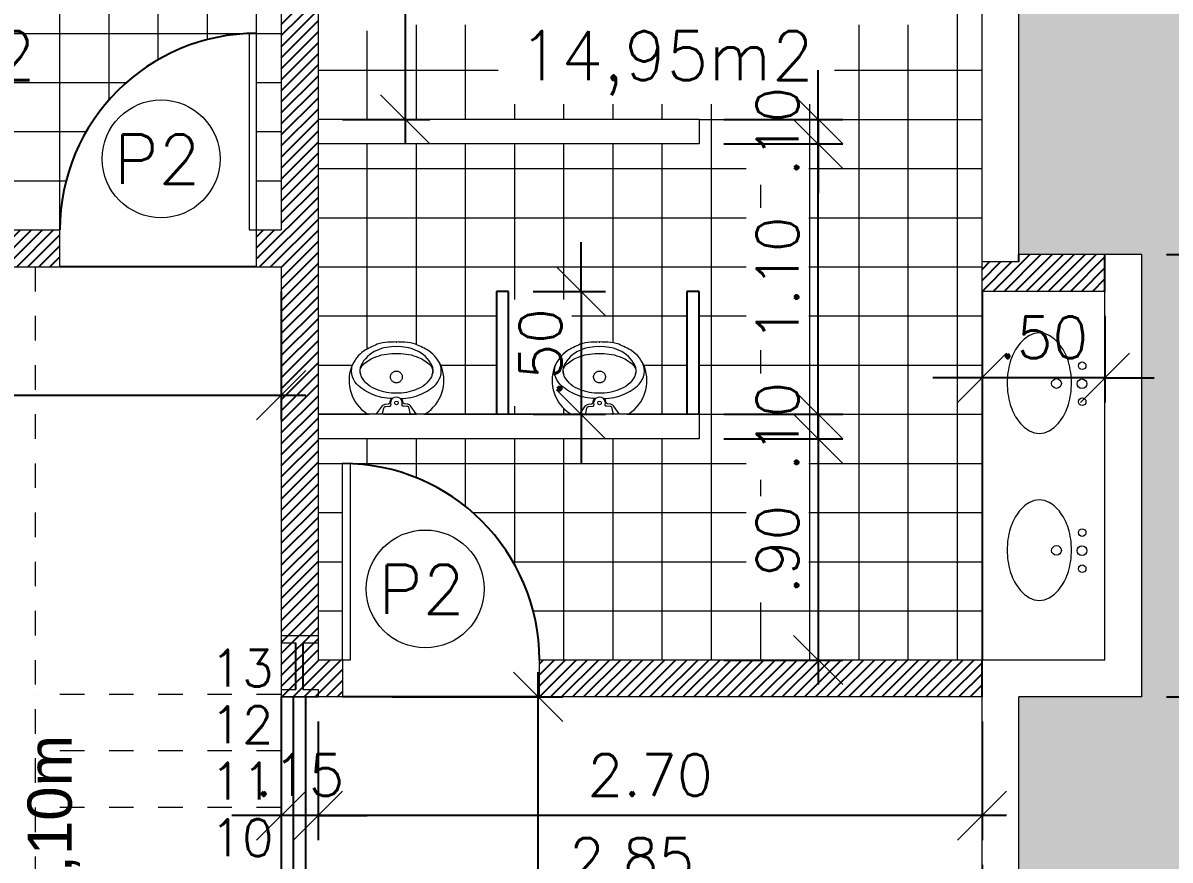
# Model space of a CAD drawing. Header units: millimetres. Extents: x 521 to 1055, y 261 to 520.
# Drawn here: x 615.373 to 620.038, y 498.653 to 502.059 of the extents above; entities that cross this region are included whole.
import ezdxf
from ezdxf.enums import TextEntityAlignment as Align

# ---------------------------------------------------------------- set-up
doc = ezdxf.new("R2010")
doc.units = ezdxf.units.MM
doc.linetypes.add('CONTINU', pattern=[0])
doc.linetypes.add('DASHDOT', pattern=[1, 0.5, -0.25, 0, -0.25])
doc.layers.add('0.1', color=8, linetype='Continuous', lineweight=13)
doc.layers.add('ppci', color=8, linetype='Continuous')
doc.styles.add('80X50', font='romans.shx')
doc.styles.add('ROMANS', font='romans')
doc.styles.get("Standard").update_dxf_attribs({"font": 'romans.shx'})
doc.styles.add('STYLE1', font='sanss___.ttf')
doc.dimstyles.new('Fares Eng - 50', dxfattribs={"dimscale": 2, "dimtxt": 0.085, "dimasz": 0.1, "dimexe": 0.05, "dimexo": 0.05, "dimgap": 0.04, "dimtad": 1, "dimzin": 4, "dimdsep": 46, "dimtxsty": 'ROMANS', "dimblk1": 'OBLIQUE', "dimblk2": 'OBLIQUE', "dimsah": 1, "dimcen": 0.05, "dimdle": 0.05, "dimclrd": 8, "dimclre": 8, "dimclrt": 8, "dimaunit": 1, "dimadec": 0, "dimazin": 0, "dimtfac": 1, "dimtix": 1, "dimtmove": 2, "dimatfit": 0, "dimldrblk": 'OPEN90', "dimfxl": 1, "dimtolj": 1, "dimtzin": 0, "dimarcsym": 0})

# ---------------------------------------------------------------- blocks, each defined once
blk = doc.blocks.new('_OBLIQUE')
at = {"color": 0, "linetype": 'ByBlock'}
blk.add_line((-0.5, -0.5), (0.5, 0.5), dxfattribs=at)
blk = doc.blocks.new('*D2830')
at = {"layer": '0.1', "color": 8, "linetype": 'CONTINU', "lineweight": -2, "transparency": 16777216}
for p, q in [((620.5339, 503.0169), (620.5339, 501.0169)), ((620.0233, 502.9169), (620.6339, 502.9169)), ((620.0233, 501.1169), (620.6339, 501.1169))]:
    blk.add_line(p, q, dxfattribs=at)
at = {"layer": 'DEFPOINTS', "color": 0, "linetype": 'CONTINU', "lineweight": -2, "transparency": 16777216}
for p in [(619.9233, 502.9169), (619.9233, 501.1169), (620.5339, 501.1169)]:
    blk.add_point(p, dxfattribs=at)
at = {"layer": '0.1', "color": 8, "linetype": 'CONTINU', "lineweight": -2, "transparency": 16777216, "xscale": 0.2, "yscale": 0.2, "zscale": 0.2}
for p, rotation in [((620.5339, 502.9169), 90), ((620.5339, 501.1169), 270)]:
    blk.add_blockref('_OBLIQUE', p, dxfattribs=dict(at, rotation=rotation))
at = {"layer": '0.1', "color": 8, "linetype": 'CONTINU', "transparency": 16777216, "insert": (620.3689, 502.0169), "char_height": 0.17, "attachment_point": 5, "rotation": 90, "style": 'ROMANS'}
blk.add_mtext('\\A1;1.80', dxfattribs=at)
blk = doc.blocks.new('_Open90')
at = {"color": 0, "linetype": 'ByBlock', "lineweight": -2}
for p, q in [((-0.5, 0.5), (0, 0)), ((0, 0), (-1, 0)), ((0, 0), (-0.5, -0.5))]:
    blk.add_line(p, q, dxfattribs=at)
blk = doc.blocks.new('*D2831')
at = {"layer": '0.1', "color": 8, "linetype": 'CONTINU', "lineweight": -2, "transparency": 16777216}
for p, q in [((620.5339, 501.2169), (620.5339, 499.2169)), ((620.0233, 501.1169), (620.6339, 501.1169)), ((620.0233, 499.3169), (620.6339, 499.3169))]:
    blk.add_line(p, q, dxfattribs=at)
at = {"layer": 'DEFPOINTS', "color": 0, "linetype": 'CONTINU', "lineweight": -2, "transparency": 16777216}
for p in [(619.9233, 501.1169), (619.9233, 499.3169), (620.5339, 499.3169)]:
    blk.add_point(p, dxfattribs=at)
at = {"layer": '0.1', "color": 8, "linetype": 'CONTINU', "lineweight": -2, "transparency": 16777216, "xscale": 0.2, "yscale": 0.2, "zscale": 0.2}
for p, rotation in [((620.5339, 501.1169), 90), ((620.5339, 499.3169), 270)]:
    blk.add_blockref('_OBLIQUE', p, dxfattribs=dict(at, rotation=rotation))
at = {"layer": '0.1', "color": 8, "linetype": 'CONTINU', "transparency": 16777216, "insert": (620.3689, 500.2169), "char_height": 0.17, "attachment_point": 5, "rotation": 90, "style": 'ROMANS'}
blk.add_mtext('\\A1;1.80', dxfattribs=at)
blk = doc.blocks.new('*D2832')
at = {"layer": '0.1', "color": 8, "linetype": 'CONTINU', "lineweight": -2, "transparency": 16777216}
for p, q in [((620.5339, 499.4169), (620.5339, 497.4169)), ((620.0233, 499.3169), (620.6339, 499.3169)), ((620.0233, 497.5169), (620.6339, 497.5169))]:
    blk.add_line(p, q, dxfattribs=at)
at = {"layer": 'DEFPOINTS', "color": 0, "linetype": 'CONTINU', "lineweight": -2, "transparency": 16777216}
for p in [(619.9233, 499.3169), (619.9233, 497.5169), (620.5339, 497.5169)]:
    blk.add_point(p, dxfattribs=at)
at = {"layer": '0.1', "color": 8, "linetype": 'CONTINU', "lineweight": -2, "transparency": 16777216, "xscale": 0.2, "yscale": 0.2, "zscale": 0.2}
for p, rotation in [((620.5339, 499.3169), 90), ((620.5339, 497.5169), 270)]:
    blk.add_blockref('_OBLIQUE', p, dxfattribs=dict(at, rotation=rotation))
at = {"layer": '0.1', "color": 8, "linetype": 'CONTINU', "transparency": 16777216, "insert": (620.3689, 498.4169), "char_height": 0.17, "attachment_point": 5, "rotation": 90, "style": 'ROMANS'}
blk.add_mtext('\\A1;1.80', dxfattribs=at)
blk = doc.blocks.new('MIC')
for p, q in [((0, 0), (0, 0.1115)), ((0.294, 0.0017), (0.294, 0)), ((0, -0.1115), (0, 0)), ((0.294, 0), (0.294, -0.0017))]:
    blk.add_line(p, q)
for points in [[(0.0639, 0.016, -0.100603), (0.082, 0.1, -0.114611), (0.123, 0.161, -0.309836), (0.2095, 0.1751, -0.309836)], [(0.1614, -0.1456), (0.1649, -0.1467, 0.189039), (0.1967, -0.145, 0.189014), (0.26, -0.0796, 0.116802), (0.275, 0, 0.116802), (0.26, 0.0796, 0.189014), (0.1967, 0.145, 0.189039), (0.1649, 0.1467), (0.1614, 0.1456)], [(0, 0.0531, -0.473116), (0.005, 0.056), (0.025, 0.0515, -0.362542), (0.0315, 0.043), (0.0325, 0.0285, 0.564769), (0.0386, 0.0228)], [(0.002, 0.0805), (0.034, 0.057, -0.1805), (0.041, 0.0455), (0.043, 0.032, 0.35029), (0.0485, 0.026, -0.252034), (0.063, 0.0195)], [(0, -0.0531, 0.473116), (0.005, -0.056), (0.025, -0.0515, 0.362542), (0.0315, -0.043), (0.0325, -0.0285, -0.564769), (0.0386, -0.0228)], [(0.002, -0.0805), (0.034, -0.057, 0.1805), (0.041, -0.0455), (0.043, -0.032, -0.35029), (0.0485, -0.026, 0.252034), (0.063, -0.0195)], [(0.0639, -0.016, 0.100603), (0.082, -0.1, 0.114611), (0.123, -0.161, 0.309836), (0.2095, -0.1751, 0.309836)]]:
    blk.add_lwpolyline(points, format="xyb")
blk.add_lwpolyline([(0.247, 0), (0.2471, -0.0078, -0.102017), (0.2314, -0.0902, -0.100634), (0.1998, -0.1372, -0.31043), (0.1587, -0.1445, -0.029837), (0.153, -0.1425, -0.193887), (0.1005, -0.08, -0.096635), (0.0855, 0, -0.096635), (0.1005, 0.08, -0.193887), (0.153, 0.1425, -0.029837), (0.1587, 0.1445, -0.31043), (0.1998, 0.1372, -0.100634), (0.2314, 0.0902, -0.102017), (0.2471, 0.0078)], format="xyb", close=True)
blk.add_circle((0.046, 0), 0.0075)
at = {"linetype": 'DASHDOT'}
blk.add_circle((0.152, 0), 0.024, dxfattribs=at)
for centre, radius, start, end in [((0.1378, 0.0316), 0.1612, 69.9635, 146.7254), ((0.1387, 0.0475), 0.146, 35.2589, 68.1534), ((0.0142, 0.1113), 0.0142, 142.0649, 179.055), ((0.0355, -0.0108), 0.2641, 26.2626, 32.6613), ((-0.0293, -0.0427), 0.3364, 21.0674, 26.2626), ((0.1598, 0.0301), 0.1338, 1.8451, 21.0674), ((0.046, 0), 0.024, 251.9674, 108.0326), ((-0.7216, 0.0017), 1.0157, 360, 1.8451), ((0.1598, -0.0301), 0.1338, 338.9326, 358.1549), ((-0.7216, -0.0017), 1.0157, 358.1549, 360), ((-0.0293, 0.0427), 0.3364, 333.7374, 338.9326), ((0.0142, -0.1113), 0.0142, 180.945, 217.9351), ((0.1378, -0.0316), 0.1612, 213.2746, 290.0365), ((0.1387, -0.0475), 0.146, 291.8466, 324.7411), ((0.0355, 0.0108), 0.2641, 327.3387, 333.7374)]:
    blk.add_arc(centre, radius, start, end)
blk = doc.blocks.new('ÁREA')
for p in [(0.00005, 0.003762), (0, 0)]:
    blk.add_attdef('COMPARTIMENTO', text='', height=0.0025).set_placement(p, align=Align.CENTER)
at = {"color": 1}
for p in [(-0.00005, -0.003762), (-0.000099, -0.007523)]:
    blk.add_attdef('ÁREA', text='', height=0.002, dxfattribs=at).set_placement(p, align=Align.CENTER)
blk = doc.blocks.new('*D3499')
at = {"layer": '0.1', "color": 8, "linetype": 'CONTINU', "lineweight": -2, "transparency": 16777216}
for p, q in [((616.5733, 499.2169), (616.5733, 498.7338)), ((619.2733, 499.2169), (619.2733, 498.7338)), ((619.3733, 498.8338), (616.4733, 498.8338))]:
    blk.add_line(p, q, dxfattribs=at)
at = {"layer": 'DEFPOINTS', "color": 0, "linetype": 'CONTINU', "lineweight": -2, "transparency": 16777216}
for p in [(616.5733, 499.3169), (619.2733, 499.3169), (616.5733, 498.8338)]:
    blk.add_point(p, dxfattribs=at)
at = {"layer": '0.1', "color": 8, "linetype": 'CONTINU', "lineweight": -2, "transparency": 16777216, "xscale": 0.2, "yscale": 0.2, "zscale": 0.2, "rotation": 180}
blk.add_blockref('_OBLIQUE', (616.5733, 498.8338), dxfattribs=at)
at = {"layer": '0.1', "color": 8, "linetype": 'CONTINU', "lineweight": -2, "transparency": 16777216, "xscale": 0.2, "yscale": 0.2, "zscale": 0.2}
blk.add_blockref('_OBLIQUE', (619.2733, 498.8338), dxfattribs=at)
at = {"layer": '0.1', "color": 8, "linetype": 'CONTINU', "lineweight": -2, "transparency": 16777216, "insert": (617.9233, 498.9988), "char_height": 0.17, "attachment_point": 5, "style": 'ROMANS'}
blk.add_mtext('\\A1;2.70', dxfattribs=at)
blk = doc.blocks.new('*D3500')
at = {"layer": '0.1', "color": 8, "linetype": 'CONTINU', "lineweight": -2, "transparency": 16777216}
for p, q in [((616.4233, 499.2169), (616.4233, 498.7338)), ((616.5733, 499.2169), (616.5733, 498.7338)), ((616.4233, 498.8338), (616.2233, 498.8338)), ((616.5733, 498.8338), (616.4233, 498.8338)), ((616.5733, 498.8338), (616.7733, 498.8338))]:
    blk.add_line(p, q, dxfattribs=at)
at = {"layer": 'DEFPOINTS', "color": 0, "linetype": 'CONTINU', "lineweight": -2, "transparency": 16777216}
for p in [(616.4233, 499.3169), (616.5733, 499.3169), (616.4233, 498.8338)]:
    blk.add_point(p, dxfattribs=at)
at = {"layer": '0.1', "color": 8, "linetype": 'CONTINU', "lineweight": -2, "transparency": 16777216, "xscale": 0.2, "yscale": 0.2, "zscale": 0.2}
blk.add_blockref('_OBLIQUE', (616.4233, 498.8338), dxfattribs=at)
at = {"layer": '0.1', "color": 8, "linetype": 'CONTINU', "lineweight": -2, "transparency": 16777216, "xscale": 0.2, "yscale": 0.2, "zscale": 0.2, "rotation": 180}
blk.add_blockref('_OBLIQUE', (616.5733, 498.8338), dxfattribs=at)
at = {"layer": '0.1', "color": 8, "linetype": 'CONTINU', "lineweight": -2, "transparency": 16777216, "insert": (616.4983, 498.9988), "char_height": 0.17, "attachment_point": 5, "style": 'ROMANS'}
blk.add_mtext('\\A1;.15', dxfattribs=at)
blk = doc.blocks.new('*D3501')
at = {"layer": '0.1', "color": 8, "linetype": 'CONTINU', "lineweight": -2, "transparency": 16777216}
for p, q in [((616.4233, 498.6338), (616.4233, 498.3922)), ((619.2733, 498.6338), (619.2733, 498.3922)), ((616.3233, 498.4922), (619.3733, 498.4922))]:
    blk.add_line(p, q, dxfattribs=at)
at = {"layer": 'DEFPOINTS', "color": 0, "linetype": 'CONTINU', "lineweight": -2, "transparency": 16777216}
for p in [(616.4233, 498.7338), (619.2733, 498.7338), (619.2733, 498.4922)]:
    blk.add_point(p, dxfattribs=at)
at = {"layer": '0.1', "color": 8, "linetype": 'CONTINU', "lineweight": -2, "transparency": 16777216, "xscale": 0.2, "yscale": 0.2, "zscale": 0.2, "rotation": 180}
blk.add_blockref('_OBLIQUE', (616.4233, 498.4922), dxfattribs=at)
at = {"layer": '0.1', "color": 8, "linetype": 'CONTINU', "lineweight": -2, "transparency": 16777216, "xscale": 0.2, "yscale": 0.2, "zscale": 0.2}
blk.add_blockref('_OBLIQUE', (619.2733, 498.4922), dxfattribs=at)
at = {"layer": '0.1', "color": 8, "linetype": 'CONTINU', "lineweight": -2, "transparency": 16777216, "insert": (617.8483, 498.6572), "char_height": 0.17, "attachment_point": 5, "style": 'ROMANS'}
blk.add_mtext('\\A1;2.85', dxfattribs=at)
blk = doc.blocks.new('*D3502')
at = {"layer": '0.1', "color": 8, "linetype": 'CONTINU', "lineweight": -2, "transparency": 16777216}
for p, q in [((618.6066, 500.4669), (618.6066, 500.6669)), ((618.2233, 500.4669), (618.7066, 500.4669)), ((618.6066, 500.3669), (618.6066, 500.4669)), ((618.2233, 500.3669), (618.7066, 500.3669)), ((618.6066, 500.3669), (618.6066, 500.1669))]:
    blk.add_line(p, q, dxfattribs=at)
at = {"layer": 'DEFPOINTS', "color": 0, "linetype": 'CONTINU', "lineweight": -2, "transparency": 16777216}
for p in [(618.1233, 500.4669), (618.6066, 500.4669), (618.1233, 500.3669)]:
    blk.add_point(p, dxfattribs=at)
at = {"layer": '0.1', "color": 8, "linetype": 'CONTINU', "lineweight": -2, "transparency": 16777216, "xscale": 0.2, "yscale": 0.2, "zscale": 0.2}
for p, rotation in [((618.6066, 500.4669), 270), ((618.6066, 500.3669), 90)]:
    blk.add_blockref('_OBLIQUE', p, dxfattribs=dict(at, rotation=rotation))
at = {"layer": '0.1', "color": 8, "linetype": 'CONTINU', "lineweight": -2, "transparency": 16777216, "insert": (618.4416, 500.4169), "char_height": 0.17, "attachment_point": 5, "rotation": 90, "style": 'ROMANS'}
blk.add_mtext('\\A1;.10', dxfattribs=at)
blk = doc.blocks.new('*D3503')
at = {"layer": '0.1', "color": 8, "linetype": 'CONTINU', "lineweight": -2, "transparency": 16777216}
for p, q in [((618.6066, 500.4669), (618.6066, 499.3669)), ((618.2233, 500.3669), (618.7066, 500.3669)), ((618.2233, 499.4669), (618.7066, 499.4669))]:
    blk.add_line(p, q, dxfattribs=at)
at = {"layer": 'DEFPOINTS', "color": 0, "linetype": 'CONTINU', "lineweight": -2, "transparency": 16777216}
for p in [(618.1233, 500.3669), (618.1233, 499.4669), (618.6066, 499.4669)]:
    blk.add_point(p, dxfattribs=at)
at = {"layer": '0.1', "color": 8, "linetype": 'CONTINU', "lineweight": -2, "transparency": 16777216, "xscale": 0.2, "yscale": 0.2, "zscale": 0.2}
for p, rotation in [((618.6066, 500.3669), 90), ((618.6066, 499.4669), 270)]:
    blk.add_blockref('_OBLIQUE', p, dxfattribs=dict(at, rotation=rotation))
at = {"layer": '0.1', "color": 8, "linetype": 'CONTINU', "lineweight": -2, "transparency": 16777216, "insert": (618.4416, 499.9169), "char_height": 0.17, "attachment_point": 5, "rotation": 90, "style": 'ROMANS'}
blk.add_mtext('\\A1;.90', dxfattribs=at)
blk = doc.blocks.new('*D3504')
at = {"layer": '0.1', "color": 8, "linetype": 'CONTINU', "lineweight": -2, "transparency": 16777216}
for p, q in [((618.6066, 500.3669), (618.6066, 501.6669)), ((618.2233, 501.5669), (618.7066, 501.5669)), ((618.2233, 500.4669), (618.7066, 500.4669))]:
    blk.add_line(p, q, dxfattribs=at)
at = {"layer": 'DEFPOINTS', "color": 0, "linetype": 'CONTINU', "lineweight": -2, "transparency": 16777216}
for p in [(618.1233, 501.5669), (618.6066, 501.5669), (618.1233, 500.4669)]:
    blk.add_point(p, dxfattribs=at)
at = {"layer": '0.1', "color": 8, "linetype": 'CONTINU', "lineweight": -2, "transparency": 16777216, "xscale": 0.2, "yscale": 0.2, "zscale": 0.2}
for p, rotation in [((618.6066, 501.5669), 90), ((618.6066, 500.4669), 270)]:
    blk.add_blockref('_OBLIQUE', p, dxfattribs=dict(at, rotation=rotation))
at = {"layer": '0.1', "color": 8, "linetype": 'CONTINU', "lineweight": -2, "transparency": 16777216, "insert": (618.4416, 501.0169), "char_height": 0.17, "attachment_point": 5, "rotation": 90, "style": 'ROMANS'}
blk.add_mtext('\\A1;1.10', dxfattribs=at)
blk = doc.blocks.new('*D3505')
at = {"layer": '0.1', "color": 8, "linetype": 'CONTINU', "lineweight": -2, "transparency": 16777216}
for p, q in [((617.6428, 500.9669), (617.6428, 501.1669)), ((617.4483, 500.9669), (617.7428, 500.9669)), ((617.6428, 500.9669), (617.6428, 500.4669)), ((617.4483, 500.4669), (617.7428, 500.4669)), ((617.6428, 500.4669), (617.6428, 500.2669))]:
    blk.add_line(p, q, dxfattribs=at)
at = {"layer": 'DEFPOINTS', "color": 0, "linetype": 'CONTINU', "lineweight": -2, "transparency": 16777216}
for p in [(617.3483, 500.9669), (617.3483, 500.4669), (617.6428, 500.4669)]:
    blk.add_point(p, dxfattribs=at)
at = {"layer": '0.1', "color": 8, "linetype": 'CONTINU', "lineweight": -2, "transparency": 16777216, "xscale": 0.2, "yscale": 0.2, "zscale": 0.2}
for p, rotation in [((617.6428, 500.9669), 270), ((617.6428, 500.4669), 90)]:
    blk.add_blockref('_OBLIQUE', p, dxfattribs=dict(at, rotation=rotation))
at = {"layer": '0.1', "color": 8, "linetype": 'CONTINU', "lineweight": -2, "transparency": 16777216, "insert": (617.4778, 500.7169), "char_height": 0.17, "attachment_point": 5, "rotation": 90, "style": 'ROMANS'}
blk.add_mtext('\\A1;.50', dxfattribs=at)
blk = doc.blocks.new('*D3506')
at = {"layer": '0.1', "color": 8, "linetype": 'CONTINU', "lineweight": -2, "transparency": 16777216}
for p, q in [((618.6066, 501.6669), (618.6066, 501.8669)), ((618.2233, 501.6669), (618.7066, 501.6669)), ((618.6066, 501.6669), (618.6066, 501.5669)), ((618.2233, 501.5669), (618.7066, 501.5669)), ((618.6066, 501.5669), (618.6066, 501.3669))]:
    blk.add_line(p, q, dxfattribs=at)
at = {"layer": 'DEFPOINTS', "color": 0, "linetype": 'CONTINU', "lineweight": -2, "transparency": 16777216}
for p in [(618.1233, 501.6669), (618.1233, 501.5669), (618.6066, 501.5669)]:
    blk.add_point(p, dxfattribs=at)
at = {"layer": '0.1', "color": 8, "linetype": 'CONTINU', "lineweight": -2, "transparency": 16777216, "xscale": 0.2, "yscale": 0.2, "zscale": 0.2}
for p, rotation in [((618.6066, 501.6669), 270), ((618.6066, 501.5669), 90)]:
    blk.add_blockref('_OBLIQUE', p, dxfattribs=dict(at, rotation=rotation))
at = {"layer": '0.1', "color": 8, "linetype": 'CONTINU', "lineweight": -2, "transparency": 16777216, "insert": (618.4416, 501.6169), "char_height": 0.17, "attachment_point": 5, "rotation": 90, "style": 'ROMANS'}
blk.add_mtext('\\A1;.10', dxfattribs=at)
blk = doc.blocks.new('*D3507')
at = {"layer": '0.1', "color": 8, "linetype": 'CONTINU', "lineweight": -2, "transparency": 16777216}
for p, q in [((616.9276, 503.0669), (616.9276, 501.5669)), ((616.6733, 502.9669), (617.0276, 502.9669)), ((616.6733, 501.6669), (617.0276, 501.6669))]:
    blk.add_line(p, q, dxfattribs=at)
at = {"layer": 'DEFPOINTS', "color": 0, "linetype": 'CONTINU', "lineweight": -2, "transparency": 16777216}
for p in [(616.5733, 502.9669), (616.5733, 501.6669), (616.9276, 501.6669)]:
    blk.add_point(p, dxfattribs=at)
at = {"layer": '0.1', "color": 8, "linetype": 'CONTINU', "lineweight": -2, "transparency": 16777216, "xscale": 0.2, "yscale": 0.2, "zscale": 0.2}
for p, rotation in [((616.9276, 502.9669), 90), ((616.9276, 501.6669), 270)]:
    blk.add_blockref('_OBLIQUE', p, dxfattribs=dict(at, rotation=rotation))
at = {"layer": '0.1', "color": 8, "linetype": 'CONTINU', "lineweight": -2, "transparency": 16777216, "insert": (616.7626, 502.3169), "char_height": 0.17, "attachment_point": 5, "rotation": 90, "style": 'ROMANS'}
blk.add_mtext('\\A1;1.30', dxfattribs=at)
blk = doc.blocks.new('*D3512')
at = {"layer": '0.1', "color": 8, "linetype": 'CONTINU', "lineweight": -2, "transparency": 16777216}
for p, q in [((619.2733, 500.8669), (619.2733, 500.515)), ((619.7733, 500.8669), (619.7733, 500.515)), ((619.2733, 500.615), (619.0733, 500.615)), ((619.7733, 500.615), (619.2733, 500.615)), ((619.7733, 500.615), (619.9733, 500.615))]:
    blk.add_line(p, q, dxfattribs=at)
at = {"layer": 'DEFPOINTS', "color": 0, "linetype": 'CONTINU', "lineweight": -2, "transparency": 16777216}
for p in [(619.2733, 500.9669), (619.7733, 500.9669), (619.2733, 500.615)]:
    blk.add_point(p, dxfattribs=at)
at = {"layer": '0.1', "color": 8, "linetype": 'CONTINU', "lineweight": -2, "transparency": 16777216, "xscale": 0.2, "yscale": 0.2, "zscale": 0.2}
blk.add_blockref('_OBLIQUE', (619.2733, 500.615), dxfattribs=at)
at = {"layer": '0.1', "color": 8, "linetype": 'CONTINU', "lineweight": -2, "transparency": 16777216, "xscale": 0.2, "yscale": 0.2, "zscale": 0.2, "rotation": 180}
blk.add_blockref('_OBLIQUE', (619.7733, 500.615), dxfattribs=at)
at = {"layer": '0.1', "color": 8, "linetype": 'CONTINU', "lineweight": -2, "transparency": 16777216, "insert": (619.5233, 500.78), "char_height": 0.17, "attachment_point": 5, "style": 'ROMANS'}
blk.add_mtext('\\A1;.50', dxfattribs=at)
blk = doc.blocks.new('*D3517')
at = {"layer": '0.1', "color": 8, "linetype": 'CONTINU', "lineweight": -2, "transparency": 16777216}
for p, q in [((613.3733, 500.9669), (613.3733, 500.4445)), ((616.4233, 500.9669), (616.4233, 500.4445)), ((613.2733, 500.5445), (616.5233, 500.5445))]:
    blk.add_line(p, q, dxfattribs=at)
at = {"layer": 'DEFPOINTS', "color": 0, "linetype": 'CONTINU', "lineweight": -2, "transparency": 16777216}
for p in [(613.3733, 501.0669), (616.4233, 501.0669), (616.4233, 500.5445)]:
    blk.add_point(p, dxfattribs=at)
at = {"layer": '0.1', "color": 8, "linetype": 'CONTINU', "lineweight": -2, "transparency": 16777216, "xscale": 0.2, "yscale": 0.2, "zscale": 0.2, "rotation": 180}
blk.add_blockref('_OBLIQUE', (613.3733, 500.5445), dxfattribs=at)
at = {"layer": '0.1', "color": 8, "linetype": 'CONTINU', "lineweight": -2, "transparency": 16777216, "xscale": 0.2, "yscale": 0.2, "zscale": 0.2}
blk.add_blockref('_OBLIQUE', (616.4233, 500.5445), dxfattribs=at)
at = {"layer": '0.1', "color": 8, "linetype": 'CONTINU', "lineweight": -2, "transparency": 16777216, "insert": (614.8983, 500.7095), "char_height": 0.17, "attachment_point": 5, "style": 'ROMANS'}
blk.add_mtext('\\A1;3.05', dxfattribs=at)
blk = doc.blocks.new('*D3527')
at = {"layer": '0.1', "color": 8, "linetype": 'CONTINU', "lineweight": -2, "transparency": 16777216}
for p, q in [((617.4687, 496.7169), (617.4687, 499.4169)), ((616.8753, 499.3169), (617.5687, 499.3169)), ((616.8753, 496.8169), (617.5687, 496.8169))]:
    blk.add_line(p, q, dxfattribs=at)
at = {"layer": 'DEFPOINTS', "color": 0, "linetype": 'CONTINU', "lineweight": -2, "transparency": 16777216}
for p in [(616.7753, 499.3169), (617.4687, 499.3169), (616.7753, 496.8169)]:
    blk.add_point(p, dxfattribs=at)
at = {"layer": '0.1', "color": 8, "linetype": 'CONTINU', "lineweight": -2, "transparency": 16777216, "xscale": 0.2, "yscale": 0.2, "zscale": 0.2}
for p, rotation in [((617.4687, 499.3169), 90), ((617.4687, 496.8169), 270)]:
    blk.add_blockref('_OBLIQUE', p, dxfattribs=dict(at, rotation=rotation))
at = {"layer": '0.1', "color": 8, "linetype": 'CONTINU', "lineweight": -2, "transparency": 16777216, "insert": (617.3037, 498.0669), "char_height": 0.17, "attachment_point": 5, "rotation": 90, "style": 'ROMANS'}
blk.add_mtext('\\A1;2.50', dxfattribs=at)

msp = doc.modelspace()

# ---------------------------------------------------------------- hatches: boundary and pattern name
at = {"layer": '0.1', "linetype": 'CONTINU', "lineweight": -2}
h = msp.add_hatch(dxfattribs=at)
h.set_pattern_fill('AR-SAND,_O', color=8, scale=0.005, double=1)
h.set_pattern_definition([(37.5, (0, 0), (-0.008000156, 0.24470662), [0, -0.19304, 0, -0.2159, 0, -0.206375]), (7.5, (0, 0), (0.22476164, 0.35841255), [0, -0.10414, 0, -0.17399, 0, -0.066675]), (327.5, (-0.1562, 0), (0.395496185, 0.00071859), [0, -0.0635, 0, -0.2286, 0, -0.29845]), (317.5, (-0.1562, 0), (0.38177823, 0.11146466), [0, -0.03175, 0, -0.14986, 0, -0.17145])])
h.paths.add_polyline_path([(617.85249, 510.66901), (585.77327, 510.34983), (585.77327, 510.31692), (601.52327, 510.31692), (601.52327, 504.71692), (602.64827, 504.71692), (602.74827, 504.71692), (603.97327, 504.71692), (604.12327, 504.71692), (605.3566, 504.71692), (605.45657, 504.71692), (606.68994, 504.71692), (606.78994, 504.71692), (608.02327, 504.71692), (610.27327, 504.71692, -0.4054525), (611.24327, 505.71647), (611.24327, 505.71692), (611.27327, 505.71692), (611.27327, 504.71692), (619.92327, 504.71692), (619.92327, 502.91692), (619.42327, 502.91692), (619.42327, 501.11692), (619.92327, 501.11692), (619.92327, 499.31692), (619.42327, 499.31692), (619.42327, 497.90205), (619.51758, 497.90205, -0.5167711), (619.88457, 498.17509), (621.66815, 503.66127), (621.60023, 504.36874)])
h.paths.add_polyline_path([(606.99765, 505.11634, -1), (606.36959, 505.11634, -1)], flags=16)
h.paths.add_polyline_path([(608.23757, 508.79876), (610.93757, 508.79876), (610.93757, 509.1559), (608.23757, 509.1559)], flags=24)
h.paths.add_polyline_path([(608.78976, 508.45004), (610.37547, 508.45004), (610.37547, 508.80718), (608.78976, 508.80718)], flags=24)
h.paths.add_polyline_path([(602.19065, 507.8434), (602.19065, 510.1815), (601.89065, 510.1815), (601.89065, 507.8434)], flags=24)
h.paths.add_polyline_path([(601.97823, 507.81721), (601.97823, 509.42674), (601.52109, 509.42674), (601.52109, 507.81721)], flags=24)
h.paths.add_polyline_path([(602.39672, 505.98909), (602.99982, 505.98909), (602.99982, 506.24409), (602.39672, 506.24409)], flags=24)
h.paths.add_polyline_path([(603.83172, 505.98909), (604.26482, 505.98909), (604.26482, 506.24409), (603.83172, 506.24409)], flags=24)
h.paths.add_polyline_path([(605.43591, 506.73453), (606.03091, 506.73453), (606.03091, 506.98953), (605.43591, 506.98953)], flags=24)
h.paths.add_polyline_path([(605.77172, 505.98909), (606.37482, 505.98909), (606.37482, 506.24409), (605.77172, 506.24409)], flags=24)
h.paths.add_polyline_path([(607.93172, 505.98909), (608.36482, 505.98909), (608.36482, 506.24409), (607.93172, 506.24409)], flags=24)
h.paths.add_polyline_path([(610.35291, 507.23463), (611.09363, 507.23463), (611.09363, 507.48963), (610.35291, 507.48963)], flags=24)
h.paths.add_polyline_path([(610.52172, 505.98909), (611.12482, 505.98909), (611.12482, 506.24409), (610.52172, 506.24409)], flags=24)
h.paths.add_polyline_path([(613.60291, 506.65386), (614.34363, 506.65386), (614.34363, 506.90886), (613.60291, 506.90886)], flags=24)
h.paths.add_polyline_path([(613.23172, 505.98909), (613.66482, 505.98909), (613.66482, 506.24409), (613.23172, 506.24409)], flags=24)
h.paths.add_polyline_path([(614.67172, 505.98909), (615.27482, 505.98909), (615.27482, 506.24409), (614.67172, 506.24409)], flags=24)
h.paths.add_polyline_path([(616.28172, 505.98909), (616.71482, 505.98909), (616.71482, 506.24409), (616.28172, 506.24409)], flags=24)
h.paths.add_polyline_path([(617.06633, 508.31575), (617.06633, 508.91075), (616.81133, 508.91075), (616.81133, 508.31575)], flags=24)
h.paths.add_polyline_path([(617.87172, 505.98909), (618.47482, 505.98909), (618.47482, 506.24409), (617.87172, 506.24409)], flags=24)
h.paths.add_polyline_path([(619.63172, 505.98909), (620.06482, 505.98909), (620.06482, 506.24409), (619.63172, 506.24409)], flags=24)
h.paths.add_polyline_path([(620.08286, 505.21582), (620.58031, 505.51173), (620.44995, 505.73089), (619.9525, 505.43497)], flags=24)
h.paths.add_polyline_path([(620.49643, 503.52752), (620.49643, 504.10633), (620.24143, 504.10633), (620.24143, 503.52752)], flags=24)
h.paths.add_polyline_path([(620.49643, 501.72752), (620.49643, 502.30633), (620.24143, 502.30633), (620.24143, 501.72752)], flags=24)
h.paths.add_polyline_path([(620.49643, 499.92752), (620.49643, 500.50633), (620.24143, 500.50633), (620.24143, 499.92752)], flags=25)
h.paths.add_polyline_path([(611.12914, 508.97767), (614.95469, 508.97767), (614.95469, 506.97474), (611.12914, 506.97474)], flags=16)
h = msp.add_hatch(dxfattribs=at)
h.set_pattern_fill('ANSI31', color=8, scale=0.01, style=0)
h.set_pattern_definition([(45, (613.37327, 499.316922), (-0.02245064, 0.02245064), [])])
h.paths.add_polyline_path([(615.52327, 501.21692), (613.52327, 501.21692), (613.52327, 504.46692), (613.37327, 504.46692), (613.37327, 501.06692), (615.52327, 501.06692)])
h.paths.add_polyline_path([(616.57327, 504.46692), (616.42327, 504.46692), (616.42327, 501.21692), (616.32327, 501.21692), (616.32327, 501.06692), (616.42327, 501.06692), (616.42327, 499.31692), (616.67327, 499.31692), (616.67327, 499.46692), (616.57327, 499.46692)])
at = {"layer": '0.1', "linetype": 'CONTINU'}
h = msp.add_hatch(dxfattribs=at)
h.set_pattern_fill('_USER', color=8, scale=0.2, style=0, double=1, pattern_type=0)
h.set_pattern_definition([(0, (613.52327, 501.21692), (0, 0.2), []), (90, (613.52327, 501.21692), (-0.2, 1e-17), [])])
h.paths.add_polyline_path([(615.37327, 502.96692), (615.37327, 503.06692), (615.34327, 503.06692), (615.34327, 503.66617, 0.2353591), (614.87677, 503.40381, -0.6583079), (615.28116, 503.22977, -1), (614.80187, 503.22977, -0.0249605), (614.80307, 503.25365, 0.079284), (614.77327, 503.06692), (614.77327, 502.96692), (614.37327, 502.96692), (614.37327, 503.06692), (614.34327, 503.06692), (614.34327, 503.66617, 0.2353591), (613.87677, 503.40381, -0.6583079), (614.28116, 503.22977, -1), (613.80187, 503.22977, -0.0249605), (613.80307, 503.25365, 0.079284), (613.77327, 503.06692), (613.77327, 502.96692), (613.52327, 502.96692), (613.52327, 501.71692), (615.32327, 501.71692), (615.32327, 501.21692), (615.52327, 501.21692, -0.4032697), (616.29327, 502.01636), (616.29327, 502.01692), (616.32327, 502.01692), (616.32327, 501.21692), (616.42327, 501.21692), (616.42327, 502.96692), (616.37327, 502.96692), (616.37327, 503.06692), (616.34327, 503.06692), (616.34327, 503.66617, 0.2353591), (615.87677, 503.40381, -0.6583079), (616.28116, 503.22977, -1), (615.80187, 503.22977, -0.0249605), (615.80307, 503.25365, 0.079284), (615.77327, 503.06692), (615.77327, 502.96692)])
h.paths.add_polyline_path([(616.34327, 503.66617), (616.34327, 503.66692), (616.37327, 503.66692), (616.37327, 503.06692), (616.42327, 503.06692), (616.42327, 504.46692), (616.00392, 504.46692), (616.00392, 504.41692), (616.02392, 504.41692), (616.02392, 504.37692), (616.06971, 504.37692, -0.060172), (616.10263, 504.34077, -0.0831447), (616.14196, 504.25987, -0.0717749), (616.15682, 504.15692, -0.0717749), (616.14196, 504.05397, -0.0831455), (616.10263, 503.97307, -0.1066992), (616.03909, 503.91507, -0.1325636), (615.97182, 503.89692, -0.1325636), (615.90455, 503.91507, -0.1066992), (615.841, 503.97307, -0.0831455), (615.80167, 504.05397, -0.0717749), (615.78682, 504.15692, -0.0717749), (615.80167, 504.25987, -0.0831447), (615.841, 504.34077, -0.060172), (615.87392, 504.37692), (615.92392, 504.37692), (615.92392, 504.41692), (615.94392, 504.41692), (615.94392, 504.46692), (615.52327, 504.46692), (615.52327, 503.06692), (615.77327, 503.06692, -0.079284), (615.80307, 503.25365, -0.1801615), (615.87677, 503.40381, -0.2353591)])
h.paths.add_polyline_path([(615.42327, 504.46692), (614.99089, 504.46692), (614.99089, 504.1862, -13.9282032), (614.97089, 504.1862), (614.97089, 504.46692), (614.52327, 504.46692), (614.52327, 503.06692), (614.77327, 503.06692, -0.079284), (614.80307, 503.25365, -0.1801615), (614.87677, 503.40381, -0.2353591), (615.34327, 503.66617), (615.34327, 503.66692), (615.37327, 503.66692), (615.37327, 503.06692), (615.42327, 503.06692)])
h.paths.add_polyline_path([(614.42327, 504.46692), (613.99089, 504.46692), (613.99089, 504.1862, -13.9282032), (613.97089, 504.1862), (613.97089, 504.46692), (613.52327, 504.46692), (613.52327, 503.06692), (613.77327, 503.06692, -0.079284), (613.80307, 503.25365, -0.1801615), (613.87677, 503.40381, -0.2353591), (614.34327, 503.66617), (614.34327, 503.66692), (614.37327, 503.66692), (614.37327, 503.06692), (614.42327, 503.06692)])
h.paths.add_polyline_path([(614.04555, 502.05196), (615.7896, 502.05196), (615.7896, 502.42696), (614.04555, 502.42696)], flags=24)
h.paths.add_polyline_path([(614.30856, 501.72889), (615.51332, 501.72889), (615.51332, 502.08603), (614.30856, 502.08603)], flags=24)
h.paths.add_polyline_path([(613.98076, 502.42828), (615.86766, 502.42828), (615.86766, 502.87471), (613.98076, 502.87471)], flags=24)
h.paths.add_polyline_path([(615.75672, 504.15306), (616.18982, 504.15306), (616.18982, 504.40806), (615.75672, 504.40806)], flags=24)
h.paths.add_polyline_path([(614.75672, 504.15306), (615.18982, 504.15306), (615.18982, 504.40806), (614.75672, 504.40806)], flags=24)
h.paths.add_polyline_path([(614.81204, 503.47752), (614.81204, 504.05633), (614.55704, 504.05633), (614.55704, 503.47752)], flags=24)
h.paths.add_polyline_path([(613.75672, 504.15306), (614.18982, 504.15306), (614.18982, 504.40806), (613.75672, 504.40806)], flags=24)
at = {"layer": '0.1', "linetype": 'CONTINU', "lineweight": -2}
h = msp.add_hatch(dxfattribs=at)
h.set_pattern_fill('AR-SAND,_O', color=8, scale=0.005, double=1)
h.set_pattern_definition([(37.5, (143.7004, 358.23872), (-0.00800016, 0.24470662), [0, -0.19304, 0, -0.2159, 0, -0.206375]), (7.5, (143.7004, 358.23872), (0.22476164, 0.35841255), [0, -0.10414, 0, -0.17399, 0, -0.066675]), (327.5, (143.5442, 358.23872), (0.395496185, 0.00071859), [0, -0.0635, 0, -0.2286, 0, -0.29845]), (317.5, (143.5442, 358.23872), (0.38177823, 0.11146466), [0, -0.03175, 0, -0.14986, 0, -0.17145])])
h.paths.add_polyline_path([(622.22102, 497.90205), (620.0782, 497.90205, -0.9774797), (619.51758, 497.90205), (619.42327, 497.90205), (619.42327, 497.51692), (619.77327, 497.51692), (619.92327, 497.51692), (619.92327, 495.71692), (619.77327, 495.71692), (619.42327, 495.71692), (619.42327, 493.81692), (619.77327, 493.81692), (619.77327, 493.91692), (619.92327, 493.91692), (619.92327, 492.11692), (619.77327, 492.11692), (619.42327, 492.11692), (619.42327, 490.31692), (619.77327, 490.31692), (619.92327, 490.31692), (619.92327, 489.39706), (623.0489, 489.27813)])
h.paths.add_polyline_path([(620.07827, 495.3423, -1), (619.5175, 495.3423, -1)], flags=16)
h.paths.add_polyline_path([(620.07827, 491.7413, -1), (619.5175, 491.7413, -1)], flags=16)
h.paths.add_polyline_path([(620.07827, 490.70134, -1), (619.5175, 490.70134, -1)], flags=16)
h.paths.add_polyline_path([(621.6372, 503.98368), (619.87913, 498.17679, -0.3368334), (620.0782, 497.90205), (622.22102, 497.90205)])
h.paths.add_polyline_path([(620.18393, 496.27645), (620.18393, 496.9574), (620.48393, 496.9574), (620.48393, 496.27645)], flags=24)
h.paths.add_polyline_path([(620.18393, 494.47645), (620.18393, 495.1574), (620.48393, 495.1574), (620.48393, 494.47645)], flags=24)
h.paths.add_polyline_path([(620.18393, 492.67645), (620.18393, 493.3574), (620.48393, 493.3574), (620.48393, 492.67645)], flags=24)
h.paths.add_polyline_path([(620.18393, 490.87645), (620.18393, 491.5574), (620.48393, 491.5574), (620.48393, 490.87645)], flags=24)
h.paths.add_polyline_path([(620.18393, 489.17645), (620.18393, 489.8574), (620.48393, 489.8574), (620.48393, 489.17645)], flags=9)
h.paths.add_polyline_path([(620.76121, 493.46692), (620.76121, 494.36692), (621.06121, 494.36692), (621.06121, 493.46692)], flags=24)
h.paths.add_polyline_path([(619.48662, 490.54983), (620.1009, 490.54983), (620.1009, 490.84983), (619.48662, 490.84983)], flags=24)
h.paths.add_polyline_path([(619.48662, 491.58979), (620.1009, 491.58979), (620.1009, 491.88979), (619.48662, 491.88979)], flags=24)
h.paths.add_polyline_path([(619.48662, 495.19079), (620.1009, 495.19079), (620.1009, 495.49079), (619.48662, 495.49079)], flags=24)
h.paths.add_polyline_path([(620.18393, 498.07645), (620.18393, 498.7574), (620.48393, 498.7574), (620.48393, 498.07645)], flags=24)
h = msp.add_hatch(dxfattribs=at)
h.set_pattern_fill('ANSI31', color=8, scale=0.01, style=0)
h.set_pattern_definition([(45, (619.27327, 500.966922), (-0.0224506, 0.0224506), [])])
h.paths.add_polyline_path([(619.77327, 500.96692), (619.77327, 501.11692), (619.42327, 501.11692), (619.42327, 501.08692), (619.27327, 501.08692), (619.27327, 500.96692)])
h = msp.add_hatch(dxfattribs=at)
h.set_pattern_fill('ANSI31', color=8, scale=0.01, style=0)
h.set_pattern_definition([(45, (617.47327, 499.316922), (-0.02245064, 0.02245064), [])])
h.paths.add_polyline_path([(619.27327, 499.46692), (617.47327, 499.46692), (617.47327, 499.31692), (619.27327, 499.31692)])

# ---------------------------------------------------------------- linework, layer by layer
at = {"layer": '0.1', "color": 7}
for p, q in [((616.42327, 504.46692), (616.42327, 501.21692)), ((616.57327, 504.46692), (616.57327, 499.46692)), ((619.27327, 500.96692), (619.27327, 503.06692)), ((619.42327, 501.11692), (619.42327, 502.91692)), ((613.52327, 501.21692), (615.52327, 501.21692)), ((615.52327, 501.06692), (615.52327, 501.21692)), ((616.32327, 501.06692), (616.32327, 501.21692)), ((616.32327, 501.21692), (616.42327, 501.21692)), ((619.92327, 501.11692), (619.42327, 501.11692)), ((619.92327, 499.31692), (619.92327, 501.11692)), ((613.37327, 501.06692), (615.52327, 501.06692)), ((616.32327, 501.06692), (616.42327, 501.06692)), ((616.42327, 501.06692), (616.42327, 499.31692)), ((619.77327, 500.96692), (619.27327, 500.96692)), ((619.77327, 499.46692), (619.77327, 500.96692)), ((616.67327, 499.46692), (616.57327, 499.46692)), ((616.67327, 499.46692), (616.67327, 499.31692)), ((619.77327, 499.46692), (617.47327, 499.46692)), ((617.47327, 499.31692), (617.47327, 499.46692)), ((619.77327, 499.46692), (619.27327, 499.46692)), ((616.67327, 499.31692), (616.42327, 499.31692)), ((619.27327, 499.31692), (617.47327, 499.31692)), ((619.27327, 497.48692), (619.27327, 499.31692)), ((619.92327, 499.31692), (619.42327, 499.31692)), ((619.42327, 497.48692), (619.42327, 499.31692))]:
    msp.add_line(p, q, dxfattribs=at)
at = {"layer": '0.1', "color": 8, "linetype": 'CONTINU'}
for p, q in [((619.17327, 499.46692), (619.17327, 502.96692)), ((616.97327, 501.66692), (616.97327, 502.05196)), ((617.17327, 501.66692), (617.17327, 502.05196)), ((618.77327, 499.46692), (618.77327, 502.05196)), ((618.97327, 499.46692), (618.97327, 502.05196)), ((616.77327, 501.66692), (616.77327, 502.02752)), ((616.57327, 501.86692), (617.30627, 501.86692)), ((618.67294, 501.86692), (619.27327, 501.86692)), ((617.37327, 501.66692), (617.37327, 501.72889)), ((617.57327, 501.66692), (617.57327, 501.72889)), ((617.77327, 501.66692), (617.77327, 501.72889)), ((617.97327, 501.66692), (617.97327, 501.72889)), ((618.17327, 499.46692), (618.17327, 501.72889)), ((618.57327, 499.46692), (618.57327, 501.72889)), ((618.12327, 501.66692), (618.31408, 501.66692)), ((618.56908, 501.66692), (619.27327, 501.66692)), ((616.77327, 500.73264), (616.77327, 501.56692)), ((616.97327, 500.75032), (616.97327, 501.56692)), ((617.17327, 500.46692), (617.17327, 501.56692)), ((617.37327, 500.93347), (617.37327, 501.56692)), ((617.57327, 500.93347), (617.57327, 501.56692)), ((617.77327, 500.75806), (617.77327, 501.56692)), ((617.97327, 500.46692), (617.97327, 501.56692)), ((616.57327, 501.46692), (618.31408, 501.46692)), ((618.56908, 501.46692), (619.27327, 501.46692)), ((618.37327, 501.30633), (618.37327, 501.40037)), ((616.57327, 501.26692), (618.31408, 501.26692)), ((618.56908, 501.26692), (619.27327, 501.26692)), ((616.57327, 501.06692), (618.31408, 501.06692)), ((618.56908, 501.06692), (619.27327, 501.06692)), ((616.57327, 500.86692), (617.29827, 500.86692)), ((617.34827, 500.86692), (617.35034, 500.86692)), ((617.60534, 500.86692), (618.07327, 500.86692)), ((618.12327, 500.86692), (618.31408, 500.86692)), ((618.56908, 500.86692), (619.27327, 500.86692)), ((618.37327, 500.63347), (618.37327, 500.72752)), ((616.57327, 500.66692), (616.71201, 500.66692)), ((617.07197, 500.66692), (617.29827, 500.66692)), ((617.34827, 500.66692), (617.35034, 500.66692)), ((617.89788, 500.66692), (618.07327, 500.66692)), ((618.12327, 500.66692), (619.27327, 500.66692)), ((616.57327, 500.46692), (616.78049, 500.46692)), ((616.77327, 500.46692), (616.77327, 500.46904)), ((616.8401, 500.46692), (616.97396, 500.46692)), ((616.97327, 500.46692), (616.97327, 500.46787)), ((617.00349, 500.46692), (617.6064, 500.46692)), ((617.37327, 500.46692), (617.37327, 500.50037)), ((617.57327, 500.46692), (617.57327, 500.4898)), ((617.8294, 500.46692), (618.31408, 500.46692)), ((618.56908, 500.46692), (619.27327, 500.46692)), ((616.77327, 500.26065), (616.77327, 500.36692)), ((616.97327, 500.20854), (616.97327, 500.36692)), ((617.17327, 500.09142), (617.17327, 500.36692)), ((617.37327, 499.85422), (617.37327, 500.36692)), ((617.57327, 499.46692), (617.57327, 500.36692)), ((617.77327, 499.46692), (617.77327, 500.36692)), ((617.97327, 499.46692), (617.97327, 500.36692)), ((616.57327, 500.26692), (616.67327, 500.26692)), ((616.70327, 500.26692), (618.31408, 500.26692)), ((618.56908, 500.26692), (619.27327, 500.26692)), ((618.37327, 500.13347), (618.37327, 500.20037)), ((616.57327, 500.06692), (616.67327, 500.06692)), ((617.20242, 500.06692), (618.31408, 500.06692)), ((618.56908, 500.06692), (619.27327, 500.06692)), ((616.57327, 499.86692), (616.67327, 499.86692)), ((617.36609, 499.86692), (618.31408, 499.86692)), ((618.56908, 499.86692), (619.27327, 499.86692)), ((618.37327, 499.46692), (618.37327, 499.70037)), ((616.57327, 499.66692), (616.67327, 499.66692)), ((617.44787, 499.66692), (619.27327, 499.66692))]:
    msp.add_line(p, q, dxfattribs=at)
at = {"layer": '0.1', "color": 8}
for p, q in [((618.12327, 501.66692), (616.57327, 501.66692)), ((618.12327, 501.66692), (618.12327, 501.56692)), ((618.12327, 501.56692), (616.57327, 501.56692)), ((619.42327, 501.08692), (619.27327, 501.08692)), ((618.12327, 500.46692), (616.57327, 500.46692)), ((618.12327, 500.46692), (618.12327, 500.36692)), ((618.12327, 500.36692), (616.57327, 500.36692)), ((616.42327, 499.56692), (616.42327, 499.53692)), ((616.42327, 499.56692), (616.57327, 499.56692)), ((616.42327, 499.53692), (616.48327, 499.53692)), ((616.51327, 499.53692), (616.57327, 499.53692)), ((616.57327, 499.56692), (616.57327, 499.53692)), ((616.42327, 499.34692), (616.42327, 499.31692)), ((616.42327, 499.34692), (616.48327, 499.34692)), ((616.51327, 499.34692), (616.57327, 499.34692)), ((616.57327, 499.34692), (616.57327, 499.31692)), ((616.42327, 499.31692), (616.57327, 499.31692))]:
    msp.add_line(p, q, dxfattribs=at)
at = {"layer": '0.1', "color": 8, "linetype": 'CONTINU', "lineweight": -2}
for p, q in [((619.42327, 501.08692), (619.42327, 501.11692)), ((619.77327, 500.96692), (619.77327, 501.11692)), ((616.32327, 501.06692), (615.52327, 501.06692)), ((617.34827, 500.96692), (617.29827, 500.96692)), ((617.29827, 500.96692), (617.29827, 500.46692)), ((617.34827, 500.46692), (617.34827, 500.96692)), ((618.12327, 500.96692), (618.07327, 500.96692)), ((618.07327, 500.96692), (618.07327, 500.46692)), ((618.12327, 500.46692), (618.12327, 500.96692)), ((619.27327, 500.96692), (619.27327, 499.46692)), ((616.48327, 499.34692), (616.48327, 499.53692)), ((616.51327, 499.34692), (616.51327, 499.53692)), ((619.27327, 499.31692), (619.27327, 499.46692)), ((616.42327, 499.31692), (616.42327, 496.56692)), ((616.47327, 496.81692), (616.47327, 499.31692)), ((616.52327, 496.81692), (616.52327, 499.31692)), ((617.47327, 499.31692), (616.67327, 499.31692))]:
    msp.add_line(p, q, dxfattribs=at)
at = {"layer": '0.1', "color": 8, "linetype": 'DASHDOT', "ltscale": 0.2}
for p, q in [((615.42327, 501.06692), (615.42327, 498.40692)), ((616.42327, 499.32692), (615.42327, 499.32692)), ((616.42327, 499.09692), (615.42327, 499.09692)), ((616.42327, 498.86692), (615.42327, 498.86692))]:
    msp.add_line(p, q, dxfattribs=at)
at = {"layer": '0.1', "color": 8}
for points in [[(616.29327, 502.01692), (616.29327, 501.21692), (616.32327, 501.21692), (616.32327, 502.01692)], [(616.70327, 500.26692), (616.70327, 499.46692), (616.67327, 499.46692), (616.67327, 500.26692)]]:
    msp.add_lwpolyline(points, close=True, dxfattribs=at)
for points in [[(619.5063, 500.79805, 0.1318274), (619.46616, 500.78728, 0.1066332), (619.41957, 500.74501, 0.0834818), (619.38805, 500.68059, 0.0722322), (619.37541, 500.59353, 0.0722322), (619.38805, 500.50647, 0.0834818), (619.41957, 500.44205, 0.1066332), (619.46616, 500.39978, 0.1318274), (619.5063, 500.38901, 0.1318274), (619.54644, 500.39978, 0.1066332), (619.59304, 500.44205, 0.0834818), (619.62455, 500.50647, 0.0722322), (619.6372, 500.59353, 0.0722322), (619.62455, 500.68059, 0.0834818), (619.59304, 500.74501, 0.1066332), (619.54644, 500.78728, 0.1318274)], [(619.5063, 500.11873, 0.1318274), (619.46616, 500.10796, 0.1066332), (619.41957, 500.06569, 0.0834818), (619.38805, 500.00127, 0.0722322), (619.37541, 499.91421, 0.0722322), (619.38805, 499.82715, 0.0834818), (619.41957, 499.76273, 0.1066332), (619.46616, 499.72046, 0.1318274), (619.5063, 499.70969, 0.1318274), (619.54644, 499.72046, 0.1066332), (619.59304, 499.76273, 0.0834818), (619.62455, 499.82715, 0.0722322), (619.6372, 499.91421, 0.0722322), (619.62455, 500.00127, 0.0834818), (619.59304, 500.06569, 0.1066332), (619.54644, 500.10796, 0.1318274)]]:
    msp.add_lwpolyline(points, format="xyb", close=True, dxfattribs=at)
for centre, radius in [((615.93507, 501.50626), 0.23964), ((619.68052, 500.66459), 0.01547), ((619.57602, 500.59209), 0.01978), ((619.67979, 500.59121), 0.01934), ((619.67979, 500.59121), 0.01934), ((619.68052, 500.51783), 0.01547), ((619.68052, 499.98527), 0.01547), ((617.00926, 499.75626), 0.23964), ((619.57602, 499.91278), 0.01978), ((619.67979, 499.91189), 0.01934), ((619.67979, 499.91189), 0.01934), ((619.68052, 499.83851), 0.01547)]:
    msp.add_circle(centre, radius, dxfattribs=at)
at = {"layer": '0.1', "color": 8, "linetype": 'CONTINU', "lineweight": -2}
for centre, start, end in [((616.32327, 501.21692), 90, 180), ((616.67327, 499.46692), 360, 90)]:
    msp.add_arc(centre, 0.8, start, end, dxfattribs=at)

# ---------------------------------------------------------------- block references
at = {"layer": '0.1', "color": 8}
ref = msp.add_blockref('ÁREA', (614.91757, 502.11446), dxfattribs=dict(at, xscale=133.3333333333333, yscale=133.3333333333333, zscale=133.3333333333333))
ref.add_attrib('COMPARTIMENTO', 'FEMININO', dxfattribs={"layer": '0', "color": 3, "height": 0.25}).set_placement((614.91757, 502.11446), align=Align.CENTER)
ref.add_attrib('ÁREA', '9,43m2', dxfattribs={"layer": '0', "color": 1, "height": 0.2}).set_placement((614.91094, 501.82651), align=Align.CENTER)
ref.add_attrib('COMPARTIMENTO', 'VESTIÁRIO', dxfattribs={"layer": '0', "color": 3, "height": 0.25}).set_placement((614.92421, 502.50269), align=Align.CENTER)
ref = msp.add_blockref('ÁREA', (617.99624, 502.11446), dxfattribs=dict(at, xscale=133.3333333333333, yscale=133.3333333333333, zscale=133.3333333333333))
ref.add_attrib('COMPARTIMENTO', 'MASCULINO', dxfattribs={"layer": '0', "color": 3, "height": 0.25}).set_placement((617.99624, 502.11446), align=Align.CENTER)
ref.add_attrib('ÁREA', '14,95m2', dxfattribs={"layer": '0', "color": 1, "height": 0.2}).set_placement((617.98961, 501.82651), align=Align.CENTER)
ref.add_attrib('COMPARTIMENTO', 'VESTIÁRIO', dxfattribs={"layer": '0', "color": 3, "height": 0.25}).set_placement((618.00287, 502.50269), align=Align.CENTER)
at = {"layer": '0.1', "color": 8, "rotation": 90}
for p in [(616.89199, 500.46692), (617.7179, 500.46692)]:
    msp.add_blockref('MIC', p, dxfattribs=at)

# ---------------------------------------------------------------- texts
at = {"layer": '0.1', "color": 8}
for p in [(615.74446, 501.40475), (616.81865, 499.65475)]:
    msp.add_text('P2', height=0.2, dxfattribs=at).set_placement(p)
at = {"layer": '0.1', "color": 8, "style": '80X50'}
for s, p in [('13', (616.13521, 499.35867)), ('12', (616.13521, 499.12867)), ('11', (616.13521, 498.89867)), ('10', (616.13521, 498.66867))]:
    msp.add_text(s, height=0.15, dxfattribs=at).set_placement(p)
at = {"layer": 'ppci', "color": 10, "style": 'STYLE1'}
msp.add_text('guarda-corpo h=1,10m', height=0.18, rotation=90, dxfattribs=at).set_placement((615.57182, 496.61105))

# ---------------------------------------------------------------- dimensions: what is measured, and where the dimension line sits
at = {"layer": '0.1', "color": 8, "linetype": 'CONTINU', "lineweight": -2}
for base, p1, p2, picture, middle in [((616.92761, 501.66692), (616.57327, 502.96692), (616.57327, 501.66692), '*D3507', (616.76261, 502.31692)), ((618.60658, 501.56692), (618.12327, 501.66692), (618.12327, 501.56692), '*D3506', (618.44158, 501.61692)), ((618.60658, 501.56692), (618.12327, 500.46692), (618.12327, 501.56692), '*D3504', (618.44158, 501.01692)), ((617.64284, 500.46692), (617.34827, 500.96692), (617.34827, 500.46692), '*D3505', (617.47784, 500.71692)), ((618.60658, 500.46692), (618.12327, 500.36692), (618.12327, 500.46692), '*D3502', (618.44158, 500.41692)), ((618.60658, 499.46692), (618.12327, 500.36692), (618.12327, 499.46692), '*D3503', (618.44158, 499.91692)), ((617.46874, 499.31692), (616.77529, 496.81692), (616.77529, 499.31692), '*D3527', (617.30374, 498.06692))]:
    dim = msp.add_linear_dim(base=base, p1=p1, p2=p2, angle=90, dimstyle='Fares Eng - 50', dxfattribs=at)
    dim.commit()
    dim.dimension.update_dxf_attribs({"geometry": picture, "text_midpoint": middle})
at = {"layer": '0.1', "color": 8, "linetype": 'CONTINU'}
for base, p1, p2, picture, middle in [((620.53393, 501.11692), (619.92327, 502.91692), (619.92327, 501.11692), '*D2830', (620.36893, 502.01692)), ((620.53393, 499.31692), (619.92327, 501.11692), (619.92327, 499.31692), '*D2831', (620.36893, 500.21692)), ((620.53393, 497.51692), (619.92327, 499.31692), (619.92327, 497.51692), '*D2832', (620.36893, 498.41692))]:
    dim = msp.add_linear_dim(base=base, p1=p1, p2=p2, angle=90, dimstyle='Fares Eng - 50', dxfattribs=at)
    dim.commit()
    dim.dimension.update_dxf_attribs({"geometry": picture, "text_midpoint": middle})
at = {"layer": '0.1', "color": 8, "linetype": 'CONTINU', "lineweight": -2}
for base, p1, p2, picture, middle in [((616.42327, 500.54452), (613.37327, 501.06692), (616.42327, 501.06692), '*D3517', (614.89827, 500.70952)), ((619.27327, 500.61502), (619.77327, 500.96692), (619.27327, 500.96692), '*D3512', (619.52327, 500.78002)), ((616.42327, 498.83383), (616.57327, 499.31692), (616.42327, 499.31692), '*D3500', (616.49827, 498.99883)), ((616.57327, 498.83383), (619.27327, 499.31692), (616.57327, 499.31692), '*D3499', (617.92327, 498.99883)), ((619.27327, 498.49222), (616.42327, 498.73383), (619.27327, 498.73383), '*D3501', (617.84827, 498.65722))]:
    dim = msp.add_linear_dim(base=base, p1=p1, p2=p2, dimstyle='Fares Eng - 50', dxfattribs=at)
    dim.commit()
    dim.dimension.update_dxf_attribs({"geometry": picture, "text_midpoint": middle})

doc.saveas('drawing.dxf')
